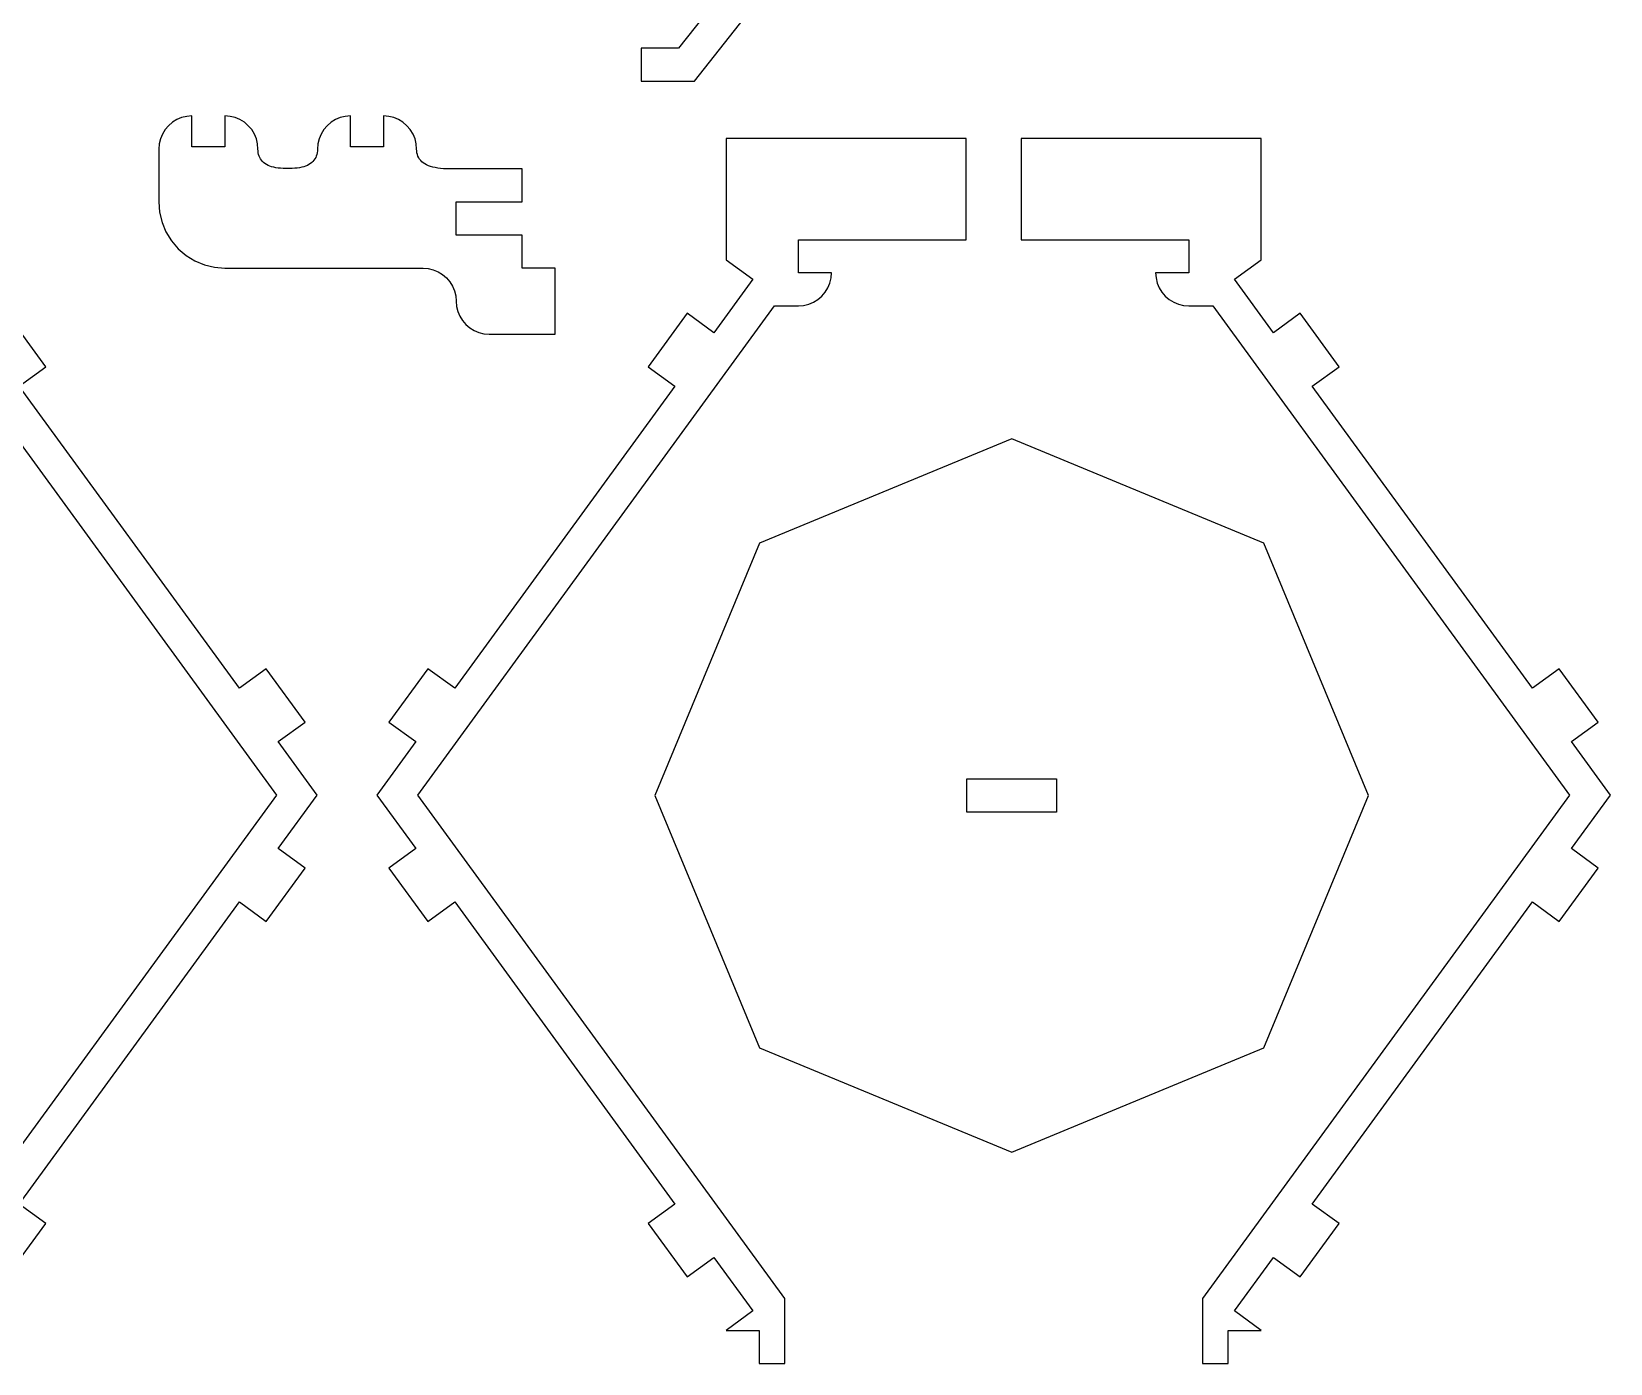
# Model space of a CAD drawing. Extents: x -241 to 241, y -212 to 212.
# Drawn here: x -36.6 to 106.6, y -110.6 to 10.2 of the extents above; entities that cross this region are included whole.
import ezdxf

# ---------------------------------------------------------------- set-up
doc = ezdxf.new("R2010")
doc.units = 0
doc.layers.add('LAYER_1', color=7, linetype='CONTINUOUS')

msp = doc.modelspace()

# ---------------------------------------------------------------- linework, layer by layer
at = {"layer": 'LAYER_1', "color": 64}
for points, knots in [([(18.6688, 8.7262), (18.6688, 8.7262), (22.0544, 8.7262), (22.0544, 8.7262), (22.0544, 8.7262), (22.0544, 8.7262), (25.7709, 13.4368), (25.7709, 13.4368), (25.7709, 13.4368), (25.7709, 13.4368), (22.6304, 15.9144), (22.6304, 15.9144), (22.6304, 15.9144), (22.6304, 15.9144), (26.347, 20.6246), (26.347, 20.6246), (26.347, 20.6246), (26.347, 20.6246), (29.487, 18.147), (29.487, 18.147), (29.487, 18.147), (29.487, 18.147), (51.077, 45.5123), (51.077, 45.5123), (51.077, 45.5123), (51.077, 45.5123), (47.937, 47.99), (47.937, 47.99), (47.937, 47.99), (47.937, 47.99), (51.6531, 52.7005), (51.6531, 52.7005), (51.6531, 52.7005), (51.6531, 52.7005), (54.7935, 50.2231), (54.7935, 50.2231), (54.7935, 50.2231), (54.7935, 50.2231), (58.871, 55.3912), (58.871, 55.3912), (58.871, 55.3912), (58.871, 55.3912), (56.9712, 57.2884), (56.9712, 57.2884), (56.9712, 57.2884), (56.9712, 57.2884), (58.871, 59.186), (58.871, 59.186), (58.871, 59.186), (58.871, 59.186), (54.7935, 64.3542), (54.7935, 64.3542), (54.7935, 64.3542), (54.7935, 64.3542), (51.6531, 61.8766), (51.6531, 61.8766), (51.6531, 61.8766), (51.6531, 61.8766), (47.937, 66.5874), (47.937, 66.5874), (47.937, 66.5874), (47.937, 66.5874), (51.077, 69.0648), (51.077, 69.0648), (51.077, 69.0648), (51.077, 69.0648), (29.487, 96.4298), (29.487, 96.4298), (29.487, 96.4298), (29.487, 96.4298), (26.347, 93.9524), (26.347, 93.9524), (26.347, 93.9524), (26.347, 93.9524), (22.6304, 98.663), (22.6304, 98.663), (22.6304, 98.663), (22.6304, 98.663), (25.7709, 101.1406), (25.7709, 101.1406), (25.7709, 101.1406), (25.7709, 101.1406), (20.615, 107.6753), (20.615, 107.6753), (20.615, 107.6753), (20.615, 107.6753), (13.6875, 107.6753), (13.6875, 107.6753), (13.6875, 107.6753), (13.6875, 107.6753), (13.6875, 104.6509), (13.6875, 104.6509), (13.6875, 104.6509), (13.6875, 104.6509), (7.6875, 104.6509), (7.6875, 104.6509), (7.6875, 104.6509), (7.6875, 104.6509), (7.6875, 107.651), (7.6875, 107.651), (7.6875, 107.651), (7.6875, 107.651), (1.6956, 107.651), (1.6956, 107.651), (1.6956, 107.651), (1.6956, 107.651), (1.6956, 104.6509), (1.6956, 104.6509), (1.6956, 104.6509), (1.6956, 104.6509), (-4.3045, 104.6509), (-4.3045, 104.6509), (-4.3045, 104.6509), (-4.3045, 104.6509), (-4.3045, 107.651), (-4.3045, 107.651), (-4.3045, 107.651), (-4.3045, 107.651), (-16.3042, 107.651), (-16.3042, 107.651), (-16.3042, 107.651), (-16.3042, 107.651), (-16.3042, 104.6509), (-16.3042, 104.6509), (-16.3042, 104.6509), (-16.3042, 104.6509), (-22.3043, 104.6509), (-22.3043, 104.6509), (-22.3043, 104.6509), (-22.3043, 104.6509), (-22.3043, 107.651), (-22.3043, 107.651), (-22.3043, 107.651), (-22.3043, 107.651), (-28.2966, 107.651), (-28.2966, 107.651), (-28.2966, 107.651), (-28.2966, 107.651), (-28.2966, 104.6509), (-28.2966, 104.6509), (-28.2966, 104.6509), (-28.2966, 104.6509), (-34.2962, 104.6509), (-34.2962, 104.6509), (-34.2962, 104.6509), (-34.2962, 104.6509), (-34.2962, 107.6753), (-34.2962, 107.6753), (-34.2962, 107.6753), (-34.2962, 107.6753), (-41.2237, 107.6753), (-41.2237, 107.6753), (-41.2237, 107.6753), (-41.2237, 107.6753), (-46.3796, 101.1406), (-46.3796, 101.1406), (-46.3796, 101.1406), (-46.3796, 101.1406), (-43.2392, 98.663), (-43.2392, 98.663), (-43.2392, 98.663), (-43.2392, 98.663), (-46.9557, 93.9524), (-46.9557, 93.9524), (-46.9557, 93.9524), (-46.9557, 93.9524), (-50.0961, 96.4298), (-50.0961, 96.4298), (-50.0961, 96.4298), (-50.0961, 96.4298), (-71.6858, 69.0648), (-71.6858, 69.0648), (-71.6858, 69.0648), (-71.6858, 69.0648), (-68.5457, 66.5874), (-68.5457, 66.5874), (-68.5457, 66.5874), (-68.5457, 66.5874), (-72.2618, 61.8766), (-72.2618, 61.8766), (-72.2618, 61.8766), (-72.2618, 61.8766), (-75.4023, 64.3542), (-75.4023, 64.3542), (-75.4023, 64.3542), (-75.4023, 64.3542), (-79.48, 59.186), (-79.48, 59.186), (-79.48, 59.186), (-79.48, 59.186), (-77.58, 57.2884), (-77.58, 57.2884), (-77.58, 57.2884), (-77.58, 57.2884), (-79.48, 55.3912), (-79.48, 55.3912), (-79.48, 55.3912), (-79.48, 55.3912), (-75.4023, 50.2231), (-75.4023, 50.2231), (-75.4023, 50.2231), (-75.4023, 50.2231), (-72.2618, 52.7005), (-72.2618, 52.7005), (-72.2618, 52.7005), (-72.2618, 52.7005), (-68.5457, 47.99), (-68.5457, 47.99), (-68.5457, 47.99), (-68.5457, 47.99), (-71.6858, 45.5123), (-71.6858, 45.5123), (-71.6858, 45.5123), (-71.6858, 45.5123), (-50.0961, 18.147), (-50.0961, 18.147), (-50.0961, 18.147), (-50.0961, 18.147), (-46.9557, 20.6246), (-46.9557, 20.6246), (-46.9557, 20.6246), (-46.9557, 20.6246), (-43.2392, 15.9144), (-43.2392, 15.9144), (-43.2392, 15.9144), (-43.2392, 15.9144), (-46.3796, 13.4368), (-46.3796, 13.4368), (-46.3796, 13.4368), (-46.3796, 13.4368), (-42.6631, 8.7262), (-42.6631, 8.7262), (-42.6631, 8.7262), (-42.6631, 8.7262), (-39.2775, 8.7262), (-39.2775, 8.7262), (-39.2775, 8.7262), (-39.2775, 8.7262), (-39.2775, 5.7262), (-39.2775, 5.7262), (-39.2775, 5.7262), (-39.2775, 5.7262), (-44.1176, 5.7262), (-44.1176, 5.7262), (-44.1176, 5.7262), (-44.1176, 5.7262), (-84.7982, 57.2884), (-84.7982, 57.2884), (-84.7982, 57.2884), (-84.7982, 57.2884), (-41.7508, 111.8509), (-41.7508, 111.8509), (-41.7508, 111.8509), (-41.7508, 111.8509), (-41.7508, 116.8512), (-41.7508, 116.8512), (-41.7508, 116.8512), (-41.7508, 116.8512), (-35.7508, 116.8512), (-35.7508, 116.8512), (-35.7508, 116.8512), (-35.7508, 116.8512), (-35.7508, 119.8512), (-35.7508, 119.8512), (-35.7508, 119.8512), (-35.7508, 119.8512), (-29.7507, 119.8512), (-29.7507, 119.8512), (-29.7507, 119.8512), (-29.7507, 119.8512), (-29.7507, 116.8512), (-29.7507, 116.8512), (-29.7507, 116.8512), (-29.7507, 116.8512), (-11.8045, 116.8512), (-11.8045, 116.8512), (-11.8045, 116.8512), (-11.8045, 116.8512), (-11.8045, 111.8509), (-11.8045, 111.8509), (-11.8045, 111.8509), (-11.8045, 111.8509), (-8.8045, 111.8509), (-8.8045, 111.8509), (-8.8045, 111.8509), (-8.8045, 111.8509), (-8.8045, 116.8512), (-8.8045, 116.8512), (-8.8045, 116.8512), (-8.8045, 116.8512), (9.142, 116.8512), (9.142, 116.8512), (9.142, 116.8512), (9.142, 116.8512), (9.142, 119.8512), (9.142, 119.8512), (9.142, 119.8512), (9.142, 119.8512), (15.142, 119.8512), (15.142, 119.8512), (15.142, 119.8512), (15.142, 119.8512), (15.142, 116.8512), (15.142, 116.8512), (15.142, 116.8512), (15.142, 116.8512), (21.1421, 116.8512), (21.1421, 116.8512), (21.1421, 116.8512), (21.1421, 116.8512), (21.1421, 111.8509), (21.1421, 111.8509), (21.1421, 111.8509), (21.1421, 111.8509), (64.1894, 57.2884), (64.1894, 57.2884), (64.1894, 57.2884), (64.1894, 57.2884), (23.5089, 5.7262), (23.5089, 5.7262), (23.5089, 5.7262), (23.5089, 5.7262), (18.6688, 5.7262), (18.6688, 5.7262), (18.6688, 5.7262), (18.6688, 5.7262), (18.6688, 8.7262), (18.6688, 8.7262)], [0, 0, 0, 0, 0.01204819, 0.01204819, 0.01204819, 0.01204819, 0.02409639, 0.02409639, 0.02409639, 0.02409639, 0.03614458, 0.03614458, 0.03614458, 0.03614458, 0.04819277, 0.04819277, 0.04819277, 0.04819277, 0.06024096, 0.06024096, 0.06024096, 0.06024096, 0.07228916, 0.07228916, 0.07228916, 0.07228916, 0.08433735, 0.08433735, 0.08433735, 0.08433735, 0.09638554, 0.09638554, 0.09638554, 0.09638554, 0.10843373, 0.10843373, 0.10843373, 0.10843373, 0.12048193, 0.12048193, 0.12048193, 0.12048193, 0.13253012, 0.13253012, 0.13253012, 0.13253012, 0.14457831, 0.14457831, 0.14457831, 0.14457831, 0.15662651, 0.15662651, 0.15662651, 0.15662651, 0.1686747, 0.1686747, 0.1686747, 0.1686747, 0.18072289, 0.18072289, 0.18072289, 0.18072289, 0.19277108, 0.19277108, 0.19277108, 0.19277108, 0.20481928, 0.20481928, 0.20481928, 0.20481928, 0.21686747, 0.21686747, 0.21686747, 0.21686747, 0.22891566, 0.22891566, 0.22891566, 0.22891566, 0.24096386, 0.24096386, 0.24096386, 0.24096386, 0.25301205, 0.25301205, 0.25301205, 0.25301205, 0.26506024, 0.26506024, 0.26506024, 0.26506024, 0.27710843, 0.27710843, 0.27710843, 0.27710843, 0.28915663, 0.28915663, 0.28915663, 0.28915663, 0.30120482, 0.30120482, 0.30120482, 0.30120482, 0.31325301, 0.31325301, 0.31325301, 0.31325301, 0.3253012, 0.3253012, 0.3253012, 0.3253012, 0.3373494, 0.3373494, 0.3373494, 0.3373494, 0.34939759, 0.34939759, 0.34939759, 0.34939759, 0.36144578, 0.36144578, 0.36144578, 0.36144578, 0.37349398, 0.37349398, 0.37349398, 0.37349398, 0.38554217, 0.38554217, 0.38554217, 0.38554217, 0.39759036, 0.39759036, 0.39759036, 0.39759036, 0.40963855, 0.40963855, 0.40963855, 0.40963855, 0.42168675, 0.42168675, 0.42168675, 0.42168675, 0.43373494, 0.43373494, 0.43373494, 0.43373494, 0.44578313, 0.44578313, 0.44578313, 0.44578313, 0.45783133, 0.45783133, 0.45783133, 0.45783133, 0.46987952, 0.46987952, 0.46987952, 0.46987952, 0.48192771, 0.48192771, 0.48192771, 0.48192771, 0.4939759, 0.4939759, 0.4939759, 0.4939759, 0.5060241, 0.5060241, 0.5060241, 0.5060241, 0.51807229, 0.51807229, 0.51807229, 0.51807229, 0.53012048, 0.53012048, 0.53012048, 0.53012048, 0.54216867, 0.54216867, 0.54216867, 0.54216867, 0.55421687, 0.55421687, 0.55421687, 0.55421687, 0.56626506, 0.56626506, 0.56626506, 0.56626506, 0.57831325, 0.57831325, 0.57831325, 0.57831325, 0.59036145, 0.59036145, 0.59036145, 0.59036145, 0.60240964, 0.60240964, 0.60240964, 0.60240964, 0.61445783, 0.61445783, 0.61445783, 0.61445783, 0.62650602, 0.62650602, 0.62650602, 0.62650602, 0.63855422, 0.63855422, 0.63855422, 0.63855422, 0.65060241, 0.65060241, 0.65060241, 0.65060241, 0.6626506, 0.6626506, 0.6626506, 0.6626506, 0.6746988, 0.6746988, 0.6746988, 0.6746988, 0.68674699, 0.68674699, 0.68674699, 0.68674699, 0.69879518, 0.69879518, 0.69879518, 0.69879518, 0.71084337, 0.71084337, 0.71084337, 0.71084337, 0.72289157, 0.72289157, 0.72289157, 0.72289157, 0.73493976, 0.73493976, 0.73493976, 0.73493976, 0.74698795, 0.74698795, 0.74698795, 0.74698795, 0.75903614, 0.75903614, 0.75903614, 0.75903614, 0.77108434, 0.77108434, 0.77108434, 0.77108434, 0.78313253, 0.78313253, 0.78313253, 0.78313253, 0.79518072, 0.79518072, 0.79518072, 0.79518072, 0.80722892, 0.80722892, 0.80722892, 0.80722892, 0.81927711, 0.81927711, 0.81927711, 0.81927711, 0.8313253, 0.8313253, 0.8313253, 0.8313253, 0.84337349, 0.84337349, 0.84337349, 0.84337349, 0.85542169, 0.85542169, 0.85542169, 0.85542169, 0.86746988, 0.86746988, 0.86746988, 0.86746988, 0.87951807, 0.87951807, 0.87951807, 0.87951807, 0.89156627, 0.89156627, 0.89156627, 0.89156627, 0.90361446, 0.90361446, 0.90361446, 0.90361446, 0.91566265, 0.91566265, 0.91566265, 0.91566265, 0.92771084, 0.92771084, 0.92771084, 0.92771084, 0.93975904, 0.93975904, 0.93975904, 0.93975904, 0.95180723, 0.95180723, 0.95180723, 0.95180723, 0.96385542, 0.96385542, 0.96385542, 0.96385542, 0.97590361, 0.97590361, 0.97590361, 0.97590361, 1, 1, 1, 1]), ([(-9.4575, 1.9863), (-9.4575, 1.9863), (-9.0561, 2.2325), (-9.0561, 2.2325), (-9.0561, 2.2325), (-9.0561, 2.2325), (-8.6211, 2.4125), (-8.6211, 2.4125), (-8.6211, 2.4125), (-8.6211, 2.4125), (-8.1635, 2.5226), (-8.1635, 2.5226), (-8.1635, 2.5226), (-8.1635, 2.5226), (-7.694, 2.5596), (-7.694, 2.5596), (-7.694, 2.5596), (-7.694, 2.5596), (-7.694, -0.2404), (-7.694, -0.2404), (-7.694, -0.2404), (-7.694, -0.2404), (-4.694, -0.2404), (-4.694, -0.2404), (-4.694, -0.2404), (-4.694, -0.2404), (-4.694, 2.5596), (-4.694, 2.5596), (-4.694, 2.5596), (-4.694, 2.5596), (-4.2248, 2.5226), (-4.2248, 2.5226), (-4.2248, 2.5226), (-4.2248, 2.5226), (-3.7669, 2.4125), (-3.7669, 2.4125), (-3.7669, 2.4125), (-3.7669, 2.4125), (-3.3322, 2.2325), (-3.3322, 2.2325), (-3.3322, 2.2325), (-3.3322, 2.2325), (-2.9308, 1.9863), (-2.9308, 1.9863), (-2.9308, 1.9863), (-2.9308, 1.9863), (-2.5727, 1.6809), (-2.5727, 1.6809), (-2.5727, 1.6809), (-2.5727, 1.6809), (-2.2672, 1.3228), (-2.2672, 1.3228), (-2.2672, 1.3228), (-2.2672, 1.3228), (-2.021, 0.9213), (-2.021, 0.9213), (-2.021, 0.9213), (-2.021, 0.9213), (-1.841, 0.4863), (-1.841, 0.4863), (-1.841, 0.4863), (-1.841, 0.4863), (-1.731, 0.0287), (-1.731, 0.0287), (-1.731, 0.0287), (-1.731, 0.0287), (-1.6939, -0.4405), (-1.6939, -0.4405), (-1.6939, -0.4405), (-1.6939, -0.4405), (-1.6865, -0.6161), (-1.6865, -0.6161), (-1.6865, -0.6161), (-1.6865, -0.6161), (-1.664, -0.7827), (-1.664, -0.7827), (-1.664, -0.7827), (-1.664, -0.7827), (-1.6266, -0.94), (-1.6266, -0.94), (-1.6266, -0.94), (-1.6266, -0.94), (-1.574, -1.0885), (-1.574, -1.0885), (-1.574, -1.0885), (-1.574, -1.0885), (-1.5066, -1.2282), (-1.5066, -1.2282), (-1.5066, -1.2282), (-1.5066, -1.2282), (-1.4241, -1.3587), (-1.4241, -1.3587), (-1.4241, -1.3587), (-1.4241, -1.3587), (-1.3267, -1.4801), (-1.3267, -1.4801), (-1.3267, -1.4801), (-1.3267, -1.4801), (-1.2142, -1.5927), (-1.2142, -1.5927), (-1.2142, -1.5927), (-1.2142, -1.5927), (-1.0865, -1.696), (-1.0865, -1.696), (-1.0865, -1.696), (-1.0865, -1.696), (-0.9439, -1.7905), (-0.9439, -1.7905), (-0.9439, -1.7905), (-0.9439, -1.7905), (-0.7866, -1.8763), (-0.7866, -1.8763), (-0.7866, -1.8763), (-0.7866, -1.8763), (-0.6141, -1.9525), (-0.6141, -1.9525), (-0.6141, -1.9525), (-0.6141, -1.9525), (-0.4264, -2.0202), (-0.4264, -2.0202), (-0.4264, -2.0202), (-0.4264, -2.0202), (-0.2239, -2.0788), (-0.2239, -2.0788), (-0.2239, -2.0788), (-0.2239, -2.0788), (-0.0066, -2.1281), (-0.0066, -2.1281), (-0.0066, -2.1281), (-0.0066, -2.1281), (0.2259, -2.1688), (0.2259, -2.1688), (0.2259, -2.1688), (0.2259, -2.1688), (0.4735, -2.2002), (0.4735, -2.2002), (0.4735, -2.2002), (0.4735, -2.2002), (0.736, -2.2227), (0.736, -2.2227), (0.736, -2.2227), (0.736, -2.2227), (1.0133, -2.2361), (1.0133, -2.2361), (1.0133, -2.2361), (1.0133, -2.2361), (1.3061, -2.2406), (1.3061, -2.2406), (1.3061, -2.2406), (1.3061, -2.2406), (7.8857, -2.2406), (7.8857, -2.2406), (7.8857, -2.2406), (7.8857, -2.2406), (7.8857, -5.2406), (7.8857, -5.2406), (7.8857, -5.2406), (7.8857, -5.2406), (1.8861, -5.2406), (1.8861, -5.2406), (1.8861, -5.2406), (1.8861, -5.2406), (1.8861, -8.2408), (1.8861, -8.2408), (1.8861, -8.2408), (1.8861, -8.2408), (7.8857, -8.2408), (7.8857, -8.2408), (7.8857, -8.2408), (7.8857, -8.2408), (7.8857, -11.2408), (7.8857, -11.2408), (7.8857, -11.2408), (7.8857, -11.2408), (10.8858, -11.2408), (10.8858, -11.2408), (10.8858, -11.2408), (10.8858, -11.2408), (10.8858, -17.2408), (10.8858, -17.2408), (10.8858, -17.2408), (10.8858, -17.2408), (4.8857, -17.2408), (4.8857, -17.2408), (4.8857, -17.2408), (4.8857, -17.2408), (4.4165, -17.2038), (4.4165, -17.2038), (4.4165, -17.2038), (4.4165, -17.2038), (3.959, -17.0937), (3.959, -17.0937), (3.959, -17.0937), (3.959, -17.0937), (3.524, -16.9137), (3.524, -16.9137), (3.524, -16.9137), (3.524, -16.9137), (3.1225, -16.6676), (3.1225, -16.6676), (3.1225, -16.6676), (3.1225, -16.6676), (2.7645, -16.3621), (2.7645, -16.3621), (2.7645, -16.3621), (2.7645, -16.3621), (2.459, -16.004), (2.459, -16.004), (2.459, -16.004), (2.459, -16.004), (2.2127, -15.6025), (2.2127, -15.6025), (2.2127, -15.6025), (2.2127, -15.6025), (2.0328, -15.1676), (2.0328, -15.1676), (2.0328, -15.1676), (2.0328, -15.1676), (1.9227, -14.7099), (1.9227, -14.7099), (1.9227, -14.7099), (1.9227, -14.7099), (1.849, -13.7713), (1.849, -13.7713), (1.849, -13.7713), (1.849, -13.7713), (1.7389, -13.3136), (1.7389, -13.3136), (1.7389, -13.3136), (1.7389, -13.3136), (1.559, -12.8787), (1.559, -12.8787), (1.559, -12.8787), (1.559, -12.8787), (1.3128, -12.4772), (1.3128, -12.4772), (1.3128, -12.4772), (1.3128, -12.4772), (1.0073, -12.1191), (1.0073, -12.1191), (1.0073, -12.1191), (1.0073, -12.1191), (0.6492, -11.8137), (0.6492, -11.8137), (0.6492, -11.8137), (0.6492, -11.8137), (0.2478, -11.5675), (0.2478, -11.5675), (0.2478, -11.5675), (0.2478, -11.5675), (-0.1872, -11.3874), (-0.1872, -11.3874), (-0.1872, -11.3874), (-0.1872, -11.3874), (-0.6448, -11.2774), (-0.6448, -11.2774), (-0.6448, -11.2774), (-0.6448, -11.2774), (-1.114, -11.2408), (-1.114, -11.2408), (-1.114, -11.2408), (-1.114, -11.2408), (-19.0838, -11.2408), (-19.0838, -11.2408), (-19.0838, -11.2408), (-19.0838, -11.2408), (-20.0222, -11.1666), (-20.0222, -11.1666), (-20.0222, -11.1666), (-20.0222, -11.1666), (-20.9376, -10.9469), (-20.9376, -10.9469), (-20.9376, -10.9469), (-20.9376, -10.9469), (-21.8076, -10.5867), (-21.8076, -10.5867), (-21.8076, -10.5867), (-21.8076, -10.5867), (-22.6105, -10.0945), (-22.6105, -10.0945), (-22.6105, -10.0945), (-22.6105, -10.0945), (-23.3263, -9.4832), (-23.3263, -9.4832), (-23.3263, -9.4832), (-23.3263, -9.4832), (-23.9376, -8.7675), (-23.9376, -8.7675), (-23.9376, -8.7675), (-23.9376, -8.7675), (-24.4298, -7.9644), (-24.4298, -7.9644), (-24.4298, -7.9644), (-24.4298, -7.9644), (-24.7899, -7.0946), (-24.7899, -7.0946), (-24.7899, -7.0946), (-24.7899, -7.0946), (-25.0097, -6.1791), (-25.0097, -6.1791), (-25.0097, -6.1791), (-25.0097, -6.1791), (-25.0838, -5.2406), (-25.0838, -5.2406), (-25.0838, -5.2406), (-25.0838, -5.2406), (-25.0838, -0.4405), (-25.0838, -0.4405), (-25.0838, -0.4405), (-25.0838, -0.4405), (-25.0468, 0.0287), (-25.0468, 0.0287), (-25.0468, 0.0287), (-25.0468, 0.0287), (-24.9367, 0.4863), (-24.9367, 0.4863), (-24.9367, 0.4863), (-24.9367, 0.4863), (-24.7568, 0.9213), (-24.7568, 0.9213), (-24.7568, 0.9213), (-24.7568, 0.9213), (-24.5109, 1.3228), (-24.5109, 1.3228), (-24.5109, 1.3228), (-24.5109, 1.3228), (-24.205, 1.6809), (-24.205, 1.6809), (-24.205, 1.6809), (-24.205, 1.6809), (-23.847, 1.9863), (-23.847, 1.9863), (-23.847, 1.9863), (-23.847, 1.9863), (-23.4455, 2.2325), (-23.4455, 2.2325), (-23.4455, 2.2325), (-23.4455, 2.2325), (-23.0109, 2.4125), (-23.0109, 2.4125), (-23.0109, 2.4125), (-23.0109, 2.4125), (-22.553, 2.5226), (-22.553, 2.5226), (-22.553, 2.5226), (-22.553, 2.5226), (-22.0838, 2.5596), (-22.0838, 2.5596), (-22.0838, 2.5596), (-22.0838, 2.5596), (-22.0838, -0.2404), (-22.0838, -0.2404), (-22.0838, -0.2404), (-22.0838, -0.2404), (-19.0838, -0.2404), (-19.0838, -0.2404), (-19.0838, -0.2404), (-19.0838, -0.2404), (-19.0838, 2.5596), (-19.0838, 2.5596), (-19.0838, 2.5596), (-19.0838, 2.5596), (-18.6142, 2.5226), (-18.6142, 2.5226), (-18.6142, 2.5226), (-18.6142, 2.5226), (-18.1567, 2.4125), (-18.1567, 2.4125), (-18.1567, 2.4125), (-18.1567, 2.4125), (-17.7217, 2.2325), (-17.7217, 2.2325), (-17.7217, 2.2325), (-17.7217, 2.2325), (-17.3202, 1.9863), (-17.3202, 1.9863), (-17.3202, 1.9863), (-17.3202, 1.9863), (-16.9625, 1.6809), (-16.9625, 1.6809), (-16.9625, 1.6809), (-16.9625, 1.6809), (-16.6567, 1.3228), (-16.6567, 1.3228), (-16.6567, 1.3228), (-16.6567, 1.3228), (-16.4108, 0.9213), (-16.4108, 0.9213), (-16.4108, 0.9213), (-16.4108, 0.9213), (-16.2305, 0.4863), (-16.2305, 0.4863), (-16.2305, 0.4863), (-16.2305, 0.4863), (-16.1204, 0.0287), (-16.1204, 0.0287), (-16.1204, 0.0287), (-16.1204, 0.0287), (-16.0837, -0.4405), (-16.0837, -0.4405), (-16.0837, -0.4405), (-16.0837, -0.4405), (-16.0774, -0.6127), (-16.0774, -0.6127), (-16.0774, -0.6127), (-16.0774, -0.6127), (-16.0583, -0.7756), (-16.0583, -0.7756), (-16.0583, -0.7756), (-16.0583, -0.7756), (-16.0266, -0.9298), (-16.0266, -0.9298), (-16.0266, -0.9298), (-16.0266, -0.9298), (-15.9825, -1.0755), (-15.9825, -1.0755), (-15.9825, -1.0755), (-15.9825, -1.0755), (-15.9253, -1.2119), (-15.9253, -1.2119), (-15.9253, -1.2119), (-15.9253, -1.2119), (-15.8558, -1.3397), (-15.8558, -1.3397), (-15.8558, -1.3397), (-15.8558, -1.3397), (-15.7737, -1.459), (-15.7737, -1.459), (-15.7737, -1.459), (-15.7737, -1.459), (-15.6788, -1.569), (-15.6788, -1.569), (-15.6788, -1.569), (-15.6788, -1.569), (-15.5712, -1.6702), (-15.5712, -1.6702), (-15.5712, -1.6702), (-15.5712, -1.6702), (-15.4509, -1.7631), (-15.4509, -1.7631), (-15.4509, -1.7631), (-15.4509, -1.7631), (-15.3182, -1.8467), (-15.3182, -1.8467), (-15.3182, -1.8467), (-15.3182, -1.8467), (-15.1725, -1.9215), (-15.1725, -1.9215), (-15.1725, -1.9215), (-15.1725, -1.9215), (-15.0145, -1.9877), (-15.0145, -1.9877), (-15.0145, -1.9877), (-15.0145, -1.9877), (-14.8437, -2.0449), (-14.8437, -2.0449), (-14.8437, -2.0449), (-14.8437, -2.0449), (-14.6603, -2.0935), (-14.6603, -2.0935), (-14.6603, -2.0935), (-14.6603, -2.0935), (-14.4641, -2.1331), (-14.4641, -2.1331), (-14.4641, -2.1331), (-14.4641, -2.1331), (-14.2553, -2.1642), (-14.2553, -2.1642), (-14.2553, -2.1642), (-14.2553, -2.1642), (-14.0338, -2.1859), (-14.0338, -2.1859), (-14.0338, -2.1859), (-14.0338, -2.1859), (-13.7999, -2.1994), (-13.7999, -2.1994), (-13.7999, -2.1994), (-13.7999, -2.1994), (-13.5529, -2.2036), (-13.5529, -2.2036), (-13.5529, -2.2036), (-13.5529, -2.2036), (-13.3889, -2.2167), (-13.3889, -2.2167), (-13.3889, -2.2167), (-13.3889, -2.2167), (-13.2248, -2.2036), (-13.2248, -2.2036), (-13.2248, -2.2036), (-13.2248, -2.2036), (-12.9779, -2.1994), (-12.9779, -2.1994), (-12.9779, -2.1994), (-12.9779, -2.1994), (-12.744, -2.1859), (-12.744, -2.1859), (-12.744, -2.1859), (-12.744, -2.1859), (-12.5225, -2.1642), (-12.5225, -2.1642), (-12.5225, -2.1642), (-12.5225, -2.1642), (-12.3136, -2.1331), (-12.3136, -2.1331), (-12.3136, -2.1331), (-12.3136, -2.1331), (-12.1175, -2.0935), (-12.1175, -2.0935), (-12.1175, -2.0935), (-12.1175, -2.0935), (-11.934, -2.0449), (-11.934, -2.0449), (-11.934, -2.0449), (-11.934, -2.0449), (-11.7633, -1.9877), (-11.7633, -1.9877), (-11.7633, -1.9877), (-11.7633, -1.9877), (-11.6052, -1.9215), (-11.6052, -1.9215), (-11.6052, -1.9215), (-11.6052, -1.9215), (-11.4595, -1.8467), (-11.4595, -1.8467), (-11.4595, -1.8467), (-11.4595, -1.8467), (-11.3269, -1.7631), (-11.3269, -1.7631), (-11.3269, -1.7631), (-11.3269, -1.7631), (-11.2066, -1.6702), (-11.2066, -1.6702), (-11.2066, -1.6702), (-11.2066, -1.6702), (-11.099, -1.569), (-11.099, -1.569), (-11.099, -1.569), (-11.099, -1.569), (-11.0041, -1.459), (-11.0041, -1.459), (-11.0041, -1.459), (-11.0041, -1.459), (-10.9219, -1.3397), (-10.9219, -1.3397), (-10.9219, -1.3397), (-10.9219, -1.3397), (-10.852, -1.2119), (-10.852, -1.2119), (-10.852, -1.2119), (-10.852, -1.2119), (-10.7953, -1.0755), (-10.7953, -1.0755), (-10.7953, -1.0755), (-10.7953, -1.0755), (-10.7512, -0.9298), (-10.7512, -0.9298), (-10.7512, -0.9298), (-10.7512, -0.9298), (-10.7194, -0.7756), (-10.7194, -0.7756), (-10.7194, -0.7756), (-10.7194, -0.7756), (-10.7004, -0.6127), (-10.7004, -0.6127), (-10.7004, -0.6127), (-10.7004, -0.6127), (-10.694, -0.4405), (-10.694, -0.4405), (-10.694, -0.4405), (-10.694, -0.4405), (-10.657, 0.0287), (-10.657, 0.0287), (-10.657, 0.0287), (-10.657, 0.0287), (-10.5472, 0.4863), (-10.5472, 0.4863), (-10.5472, 0.4863), (-10.5472, 0.4863), (-10.367, 0.9213), (-10.367, 0.9213), (-10.367, 0.9213), (-10.367, 0.9213), (-10.1211, 1.3228), (-10.1211, 1.3228), (-10.1211, 1.3228), (-10.1211, 1.3228), (-9.8156, 1.6809), (-9.8156, 1.6809), (-9.8156, 1.6809), (-9.8156, 1.6809), (-9.4575, 1.9863), (-9.4575, 1.9863)], [0, 0, 0, 0, 0.00671141, 0.00671141, 0.00671141, 0.00671141, 0.01342282, 0.01342282, 0.01342282, 0.01342282, 0.02013423, 0.02013423, 0.02013423, 0.02013423, 0.02684564, 0.02684564, 0.02684564, 0.02684564, 0.03355705, 0.03355705, 0.03355705, 0.03355705, 0.04026846, 0.04026846, 0.04026846, 0.04026846, 0.04697987, 0.04697987, 0.04697987, 0.04697987, 0.05369128, 0.05369128, 0.05369128, 0.05369128, 0.06040268, 0.06040268, 0.06040268, 0.06040268, 0.06711409, 0.06711409, 0.06711409, 0.06711409, 0.0738255, 0.0738255, 0.0738255, 0.0738255, 0.08053691, 0.08053691, 0.08053691, 0.08053691, 0.08724832, 0.08724832, 0.08724832, 0.08724832, 0.09395973, 0.09395973, 0.09395973, 0.09395973, 0.10067114, 0.10067114, 0.10067114, 0.10067114, 0.10738255, 0.10738255, 0.10738255, 0.10738255, 0.11409396, 0.11409396, 0.11409396, 0.11409396, 0.12080537, 0.12080537, 0.12080537, 0.12080537, 0.12751678, 0.12751678, 0.12751678, 0.12751678, 0.13422819, 0.13422819, 0.13422819, 0.13422819, 0.1409396, 0.1409396, 0.1409396, 0.1409396, 0.14765101, 0.14765101, 0.14765101, 0.14765101, 0.15436242, 0.15436242, 0.15436242, 0.15436242, 0.16107383, 0.16107383, 0.16107383, 0.16107383, 0.16778523, 0.16778523, 0.16778523, 0.16778523, 0.17449664, 0.17449664, 0.17449664, 0.17449664, 0.18120805, 0.18120805, 0.18120805, 0.18120805, 0.18791946, 0.18791946, 0.18791946, 0.18791946, 0.19463087, 0.19463087, 0.19463087, 0.19463087, 0.20134228, 0.20134228, 0.20134228, 0.20134228, 0.20805369, 0.20805369, 0.20805369, 0.20805369, 0.2147651, 0.2147651, 0.2147651, 0.2147651, 0.22147651, 0.22147651, 0.22147651, 0.22147651, 0.22818792, 0.22818792, 0.22818792, 0.22818792, 0.23489933, 0.23489933, 0.23489933, 0.23489933, 0.24161074, 0.24161074, 0.24161074, 0.24161074, 0.24832215, 0.24832215, 0.24832215, 0.24832215, 0.25503356, 0.25503356, 0.25503356, 0.25503356, 0.26174497, 0.26174497, 0.26174497, 0.26174497, 0.26845638, 0.26845638, 0.26845638, 0.26845638, 0.27516779, 0.27516779, 0.27516779, 0.27516779, 0.28187919, 0.28187919, 0.28187919, 0.28187919, 0.2885906, 0.2885906, 0.2885906, 0.2885906, 0.29530201, 0.29530201, 0.29530201, 0.29530201, 0.30201342, 0.30201342, 0.30201342, 0.30201342, 0.30872483, 0.30872483, 0.30872483, 0.30872483, 0.31543624, 0.31543624, 0.31543624, 0.31543624, 0.32214765, 0.32214765, 0.32214765, 0.32214765, 0.32885906, 0.32885906, 0.32885906, 0.32885906, 0.33557047, 0.33557047, 0.33557047, 0.33557047, 0.34228188, 0.34228188, 0.34228188, 0.34228188, 0.34899329, 0.34899329, 0.34899329, 0.34899329, 0.3557047, 0.3557047, 0.3557047, 0.3557047, 0.36241611, 0.36241611, 0.36241611, 0.36241611, 0.36912752, 0.36912752, 0.36912752, 0.36912752, 0.37583893, 0.37583893, 0.37583893, 0.37583893, 0.38255034, 0.38255034, 0.38255034, 0.38255034, 0.38926174, 0.38926174, 0.38926174, 0.38926174, 0.39597315, 0.39597315, 0.39597315, 0.39597315, 0.40268456, 0.40268456, 0.40268456, 0.40268456, 0.40939597, 0.40939597, 0.40939597, 0.40939597, 0.41610738, 0.41610738, 0.41610738, 0.41610738, 0.42281879, 0.42281879, 0.42281879, 0.42281879, 0.4295302, 0.4295302, 0.4295302, 0.4295302, 0.43624161, 0.43624161, 0.43624161, 0.43624161, 0.44295302, 0.44295302, 0.44295302, 0.44295302, 0.44966443, 0.44966443, 0.44966443, 0.44966443, 0.45637584, 0.45637584, 0.45637584, 0.45637584, 0.46308725, 0.46308725, 0.46308725, 0.46308725, 0.46979866, 0.46979866, 0.46979866, 0.46979866, 0.47651007, 0.47651007, 0.47651007, 0.47651007, 0.48322148, 0.48322148, 0.48322148, 0.48322148, 0.48993289, 0.48993289, 0.48993289, 0.48993289, 0.4966443, 0.4966443, 0.4966443, 0.4966443, 0.5033557, 0.5033557, 0.5033557, 0.5033557, 0.51006711, 0.51006711, 0.51006711, 0.51006711, 0.51677852, 0.51677852, 0.51677852, 0.51677852, 0.52348993, 0.52348993, 0.52348993, 0.52348993, 0.53020134, 0.53020134, 0.53020134, 0.53020134, 0.53691275, 0.53691275, 0.53691275, 0.53691275, 0.54362416, 0.54362416, 0.54362416, 0.54362416, 0.55033557, 0.55033557, 0.55033557, 0.55033557, 0.55704698, 0.55704698, 0.55704698, 0.55704698, 0.56375839, 0.56375839, 0.56375839, 0.56375839, 0.5704698, 0.5704698, 0.5704698, 0.5704698, 0.57718121, 0.57718121, 0.57718121, 0.57718121, 0.58389262, 0.58389262, 0.58389262, 0.58389262, 0.59060403, 0.59060403, 0.59060403, 0.59060403, 0.59731544, 0.59731544, 0.59731544, 0.59731544, 0.60402685, 0.60402685, 0.60402685, 0.60402685, 0.61073826, 0.61073826, 0.61073826, 0.61073826, 0.61744966, 0.61744966, 0.61744966, 0.61744966, 0.62416107, 0.62416107, 0.62416107, 0.62416107, 0.63087248, 0.63087248, 0.63087248, 0.63087248, 0.63758389, 0.63758389, 0.63758389, 0.63758389, 0.6442953, 0.6442953, 0.6442953, 0.6442953, 0.65100671, 0.65100671, 0.65100671, 0.65100671, 0.65771812, 0.65771812, 0.65771812, 0.65771812, 0.66442953, 0.66442953, 0.66442953, 0.66442953, 0.67114094, 0.67114094, 0.67114094, 0.67114094, 0.67785235, 0.67785235, 0.67785235, 0.67785235, 0.68456376, 0.68456376, 0.68456376, 0.68456376, 0.69127517, 0.69127517, 0.69127517, 0.69127517, 0.69798658, 0.69798658, 0.69798658, 0.69798658, 0.70469799, 0.70469799, 0.70469799, 0.70469799, 0.7114094, 0.7114094, 0.7114094, 0.7114094, 0.71812081, 0.71812081, 0.71812081, 0.71812081, 0.72483221, 0.72483221, 0.72483221, 0.72483221, 0.73154362, 0.73154362, 0.73154362, 0.73154362, 0.73825503, 0.73825503, 0.73825503, 0.73825503, 0.74496644, 0.74496644, 0.74496644, 0.74496644, 0.75167785, 0.75167785, 0.75167785, 0.75167785, 0.75838926, 0.75838926, 0.75838926, 0.75838926, 0.76510067, 0.76510067, 0.76510067, 0.76510067, 0.77181208, 0.77181208, 0.77181208, 0.77181208, 0.77852349, 0.77852349, 0.77852349, 0.77852349, 0.7852349, 0.7852349, 0.7852349, 0.7852349, 0.79194631, 0.79194631, 0.79194631, 0.79194631, 0.79865772, 0.79865772, 0.79865772, 0.79865772, 0.80536913, 0.80536913, 0.80536913, 0.80536913, 0.81208054, 0.81208054, 0.81208054, 0.81208054, 0.81879195, 0.81879195, 0.81879195, 0.81879195, 0.82550336, 0.82550336, 0.82550336, 0.82550336, 0.83221477, 0.83221477, 0.83221477, 0.83221477, 0.83892617, 0.83892617, 0.83892617, 0.83892617, 0.84563758, 0.84563758, 0.84563758, 0.84563758, 0.85234899, 0.85234899, 0.85234899, 0.85234899, 0.8590604, 0.8590604, 0.8590604, 0.8590604, 0.86577181, 0.86577181, 0.86577181, 0.86577181, 0.87248322, 0.87248322, 0.87248322, 0.87248322, 0.87919463, 0.87919463, 0.87919463, 0.87919463, 0.88590604, 0.88590604, 0.88590604, 0.88590604, 0.89261745, 0.89261745, 0.89261745, 0.89261745, 0.89932886, 0.89932886, 0.89932886, 0.89932886, 0.90604027, 0.90604027, 0.90604027, 0.90604027, 0.91275168, 0.91275168, 0.91275168, 0.91275168, 0.91946309, 0.91946309, 0.91946309, 0.91946309, 0.9261745, 0.9261745, 0.9261745, 0.9261745, 0.93288591, 0.93288591, 0.93288591, 0.93288591, 0.93959732, 0.93959732, 0.93959732, 0.93959732, 0.94630872, 0.94630872, 0.94630872, 0.94630872, 0.95302013, 0.95302013, 0.95302013, 0.95302013, 0.95973154, 0.95973154, 0.95973154, 0.95973154, 0.96644295, 0.96644295, 0.96644295, 0.96644295, 0.97315436, 0.97315436, 0.97315436, 0.97315436, 0.97986577, 0.97986577, 0.97986577, 0.97986577, 0.98657718, 0.98657718, 0.98657718, 0.98657718, 1, 1, 1, 1]), ([(-11.8155, -52.4385), (-11.8155, -52.4385), (-14.2398, -54.2056), (-14.2398, -54.2056), (-14.2398, -54.2056), (-14.2398, -54.2056), (-10.7056, -59.0541), (-10.7056, -59.0541), (-10.7056, -59.0541), (-10.7056, -59.0541), (-14.2398, -63.9027), (-14.2398, -63.9027), (-14.2398, -63.9027), (-14.2398, -63.9027), (-11.8155, -65.6702), (-11.8155, -65.6702), (-11.8155, -65.6702), (-11.8155, -65.6702), (-15.3496, -70.5186), (-15.3496, -70.5186), (-15.3496, -70.5186), (-15.3496, -70.5186), (-17.7739, -68.7516), (-17.7739, -68.7516), (-17.7739, -68.7516), (-17.7739, -68.7516), (-37.7464, -96.1522), (-37.7464, -96.1522), (-37.7464, -96.1522), (-37.7464, -96.1522), (-35.3221, -97.9192), (-35.3221, -97.9192), (-35.3221, -97.9192), (-35.3221, -97.9192), (-38.8563, -102.7679), (-38.8563, -102.7679), (-38.8563, -102.7679), (-38.8563, -102.7679), (-41.2805, -101.0009), (-41.2805, -101.0009), (-41.2805, -101.0009), (-41.2805, -101.0009), (-44.8147, -105.8494), (-44.8147, -105.8494), (-44.8147, -105.8494), (-44.8147, -105.8494), (-42.3904, -107.6165), (-42.3904, -107.6165), (-42.3904, -107.6165), (-42.3904, -107.6165), (-45.3904, -107.6165), (-45.3904, -107.6165), (-45.3904, -107.6165), (-45.3904, -107.6165), (-45.3904, -110.6165), (-45.3904, -110.6165), (-45.3904, -110.6165), (-45.3904, -110.6165), (-47.7149, -110.6165), (-47.7149, -110.6165), (-47.7149, -110.6165), (-47.7149, -110.6165), (-47.7149, -104.7349), (-47.7149, -104.7349), (-47.7149, -104.7349), (-47.7149, -104.7349), (-14.4179, -59.0541), (-14.4179, -59.0541), (-14.4179, -59.0541), (-14.4179, -59.0541), (-46.7715, -14.6672), (-46.7715, -14.6672), (-46.7715, -14.6672), (-46.7715, -14.6672), (-48.9584, -14.6672), (-48.9584, -14.6672), (-48.9584, -14.6672), (-48.9584, -14.6672), (-49.4276, -14.6302), (-49.4276, -14.6302), (-49.4276, -14.6302), (-49.4276, -14.6302), (-49.8855, -14.5206), (-49.8855, -14.5206), (-49.8855, -14.5206), (-49.8855, -14.5206), (-50.3205, -14.3403), (-50.3205, -14.3403), (-50.3205, -14.3403), (-50.3205, -14.3403), (-50.7216, -14.0943), (-50.7216, -14.0943), (-50.7216, -14.0943), (-50.7216, -14.0943), (-51.0797, -13.7885), (-51.0797, -13.7885), (-51.0797, -13.7885), (-51.0797, -13.7885), (-51.3855, -13.4308), (-51.3855, -13.4308), (-51.3855, -13.4308), (-51.3855, -13.4308), (-51.6314, -13.0293), (-51.6314, -13.0293), (-51.6314, -13.0293), (-51.6314, -13.0293), (-51.8113, -12.5944), (-51.8113, -12.5944), (-51.8113, -12.5944), (-51.8113, -12.5944), (-51.9214, -12.1365), (-51.9214, -12.1365), (-51.9214, -12.1365), (-51.9214, -12.1365), (-51.9584, -11.6673), (-51.9584, -11.6673), (-51.9584, -11.6673), (-51.9584, -11.6673), (-48.9584, -11.6673), (-48.9584, -11.6673), (-48.9584, -11.6673), (-48.9584, -11.6673), (-48.9584, -8.6672), (-48.9584, -8.6672), (-48.9584, -8.6672), (-48.9584, -8.6672), (-64.1582, -8.6672), (-64.1582, -8.6672), (-64.1582, -8.6672), (-64.1582, -8.6672), (-64.1582, 0.5082), (-64.1582, 0.5082), (-64.1582, 0.5082), (-64.1582, 0.5082), (-42.3904, 0.5082), (-42.3904, 0.5082), (-42.3904, 0.5082), (-42.3904, 0.5082), (-42.3904, -10.4917), (-42.3904, -10.4917), (-42.3904, -10.4917), (-42.3904, -10.4917), (-44.8147, -12.2588), (-44.8147, -12.2588), (-44.8147, -12.2588), (-44.8147, -12.2588), (-41.2805, -17.1074), (-41.2805, -17.1074), (-41.2805, -17.1074), (-41.2805, -17.1074), (-38.8563, -15.3403), (-38.8563, -15.3403), (-38.8563, -15.3403), (-38.8563, -15.3403), (-35.3221, -20.1893), (-35.3221, -20.1893), (-35.3221, -20.1893), (-35.3221, -20.1893), (-37.7464, -21.9563), (-37.7464, -21.9563), (-37.7464, -21.9563), (-37.7464, -21.9563), (-17.7739, -49.3569), (-17.7739, -49.3569), (-17.7739, -49.3569), (-17.7739, -49.3569), (-15.3496, -47.59), (-15.3496, -47.59), (-15.3496, -47.59), (-15.3496, -47.59), (-11.8155, -52.4385), (-11.8155, -52.4385)], [0, 0, 0, 0, 0.02272727, 0.02272727, 0.02272727, 0.02272727, 0.04545455, 0.04545455, 0.04545455, 0.04545455, 0.06818182, 0.06818182, 0.06818182, 0.06818182, 0.09090909, 0.09090909, 0.09090909, 0.09090909, 0.11363636, 0.11363636, 0.11363636, 0.11363636, 0.13636364, 0.13636364, 0.13636364, 0.13636364, 0.15909091, 0.15909091, 0.15909091, 0.15909091, 0.18181818, 0.18181818, 0.18181818, 0.18181818, 0.20454545, 0.20454545, 0.20454545, 0.20454545, 0.22727273, 0.22727273, 0.22727273, 0.22727273, 0.25, 0.25, 0.25, 0.25, 0.27272727, 0.27272727, 0.27272727, 0.27272727, 0.29545455, 0.29545455, 0.29545455, 0.29545455, 0.31818182, 0.31818182, 0.31818182, 0.31818182, 0.34090909, 0.34090909, 0.34090909, 0.34090909, 0.36363636, 0.36363636, 0.36363636, 0.36363636, 0.38636364, 0.38636364, 0.38636364, 0.38636364, 0.40909091, 0.40909091, 0.40909091, 0.40909091, 0.43181818, 0.43181818, 0.43181818, 0.43181818, 0.45454545, 0.45454545, 0.45454545, 0.45454545, 0.47727273, 0.47727273, 0.47727273, 0.47727273, 0.5, 0.5, 0.5, 0.5, 0.52272727, 0.52272727, 0.52272727, 0.52272727, 0.54545455, 0.54545455, 0.54545455, 0.54545455, 0.56818182, 0.56818182, 0.56818182, 0.56818182, 0.59090909, 0.59090909, 0.59090909, 0.59090909, 0.61363636, 0.61363636, 0.61363636, 0.61363636, 0.63636364, 0.63636364, 0.63636364, 0.63636364, 0.65909091, 0.65909091, 0.65909091, 0.65909091, 0.68181818, 0.68181818, 0.68181818, 0.68181818, 0.70454545, 0.70454545, 0.70454545, 0.70454545, 0.72727273, 0.72727273, 0.72727273, 0.72727273, 0.75, 0.75, 0.75, 0.75, 0.77272727, 0.77272727, 0.77272727, 0.77272727, 0.79545455, 0.79545455, 0.79545455, 0.79545455, 0.81818182, 0.81818182, 0.81818182, 0.81818182, 0.84090909, 0.84090909, 0.84090909, 0.84090909, 0.86363636, 0.86363636, 0.86363636, 0.86363636, 0.88636364, 0.88636364, 0.88636364, 0.88636364, 0.90909091, 0.90909091, 0.90909091, 0.90909091, 0.93181818, 0.93181818, 0.93181818, 0.93181818, 0.95454545, 0.95454545, 0.95454545, 0.95454545, 1, 1, 1, 1]), ([(-1.7768, -54.2056), (-1.7768, -54.2056), (-4.2011, -52.4385), (-4.2011, -52.4385), (-4.2011, -52.4385), (-4.2011, -52.4385), (-0.667, -47.59), (-0.667, -47.59), (-0.667, -47.59), (-0.667, -47.59), (1.7573, -49.3569), (1.7573, -49.3569), (1.7573, -49.3569), (1.7573, -49.3569), (21.7298, -21.9563), (21.7298, -21.9563), (21.7298, -21.9563), (21.7298, -21.9563), (19.3055, -20.1893), (19.3055, -20.1893), (19.3055, -20.1893), (19.3055, -20.1893), (22.8396, -15.3403), (22.8396, -15.3403), (22.8396, -15.3403), (22.8396, -15.3403), (25.2639, -17.1074), (25.2639, -17.1074), (25.2639, -17.1074), (25.2639, -17.1074), (28.7981, -12.2588), (28.7981, -12.2588), (28.7981, -12.2588), (28.7981, -12.2588), (26.3738, -10.4917), (26.3738, -10.4917), (26.3738, -10.4917), (26.3738, -10.4917), (26.3738, 0.5082), (26.3738, 0.5082), (26.3738, 0.5082), (26.3738, 0.5082), (48.1416, 0.5082), (48.1416, 0.5082), (48.1416, 0.5082), (48.1416, 0.5082), (48.1416, -8.6672), (48.1416, -8.6672), (48.1416, -8.6672), (48.1416, -8.6672), (32.9418, -8.6672), (32.9418, -8.6672), (32.9418, -8.6672), (32.9418, -8.6672), (32.9418, -11.6673), (32.9418, -11.6673), (32.9418, -11.6673), (32.9418, -11.6673), (35.9418, -11.6673), (35.9418, -11.6673), (35.9418, -11.6673), (35.9418, -11.6673), (35.9048, -12.1365), (35.9048, -12.1365), (35.9048, -12.1365), (35.9048, -12.1365), (35.7947, -12.5944), (35.7947, -12.5944), (35.7947, -12.5944), (35.7947, -12.5944), (35.6148, -13.0293), (35.6148, -13.0293), (35.6148, -13.0293), (35.6148, -13.0293), (35.3689, -13.4308), (35.3689, -13.4308), (35.3689, -13.4308), (35.3689, -13.4308), (35.063, -13.7885), (35.063, -13.7885), (35.063, -13.7885), (35.063, -13.7885), (34.705, -14.0943), (34.705, -14.0943), (34.705, -14.0943), (34.705, -14.0943), (34.3035, -14.3403), (34.3035, -14.3403), (34.3035, -14.3403), (34.3035, -14.3403), (33.8689, -14.5206), (33.8689, -14.5206), (33.8689, -14.5206), (33.8689, -14.5206), (33.411, -14.6302), (33.411, -14.6302), (33.411, -14.6302), (33.411, -14.6302), (32.9418, -14.6672), (32.9418, -14.6672), (32.9418, -14.6672), (32.9418, -14.6672), (30.7549, -14.6672), (30.7549, -14.6672), (30.7549, -14.6672), (30.7549, -14.6672), (-1.5987, -59.0541), (-1.5987, -59.0541), (-1.5987, -59.0541), (-1.5987, -59.0541), (31.6982, -104.7349), (31.6982, -104.7349), (31.6982, -104.7349), (31.6982, -104.7349), (31.6982, -110.6165), (31.6982, -110.6165), (31.6982, -110.6165), (31.6982, -110.6165), (29.3738, -110.6165), (29.3738, -110.6165), (29.3738, -110.6165), (29.3738, -110.6165), (29.3738, -107.6165), (29.3738, -107.6165), (29.3738, -107.6165), (29.3738, -107.6165), (26.3738, -107.6165), (26.3738, -107.6165), (26.3738, -107.6165), (26.3738, -107.6165), (28.7981, -105.8494), (28.7981, -105.8494), (28.7981, -105.8494), (28.7981, -105.8494), (25.2639, -101.0009), (25.2639, -101.0009), (25.2639, -101.0009), (25.2639, -101.0009), (22.8396, -102.7679), (22.8396, -102.7679), (22.8396, -102.7679), (22.8396, -102.7679), (19.3055, -97.9192), (19.3055, -97.9192), (19.3055, -97.9192), (19.3055, -97.9192), (21.7298, -96.1522), (21.7298, -96.1522), (21.7298, -96.1522), (21.7298, -96.1522), (1.7573, -68.7516), (1.7573, -68.7516), (1.7573, -68.7516), (1.7573, -68.7516), (-0.667, -70.5186), (-0.667, -70.5186), (-0.667, -70.5186), (-0.667, -70.5186), (-4.2011, -65.6702), (-4.2011, -65.6702), (-4.2011, -65.6702), (-4.2011, -65.6702), (-1.7768, -63.9027), (-1.7768, -63.9027), (-1.7768, -63.9027), (-1.7768, -63.9027), (-5.311, -59.0541), (-5.311, -59.0541), (-5.311, -59.0541), (-5.311, -59.0541), (-1.7768, -54.2056), (-1.7768, -54.2056)], [0, 0, 0, 0, 0.02272727, 0.02272727, 0.02272727, 0.02272727, 0.04545455, 0.04545455, 0.04545455, 0.04545455, 0.06818182, 0.06818182, 0.06818182, 0.06818182, 0.09090909, 0.09090909, 0.09090909, 0.09090909, 0.11363636, 0.11363636, 0.11363636, 0.11363636, 0.13636364, 0.13636364, 0.13636364, 0.13636364, 0.15909091, 0.15909091, 0.15909091, 0.15909091, 0.18181818, 0.18181818, 0.18181818, 0.18181818, 0.20454545, 0.20454545, 0.20454545, 0.20454545, 0.22727273, 0.22727273, 0.22727273, 0.22727273, 0.25, 0.25, 0.25, 0.25, 0.27272727, 0.27272727, 0.27272727, 0.27272727, 0.29545455, 0.29545455, 0.29545455, 0.29545455, 0.31818182, 0.31818182, 0.31818182, 0.31818182, 0.34090909, 0.34090909, 0.34090909, 0.34090909, 0.36363636, 0.36363636, 0.36363636, 0.36363636, 0.38636364, 0.38636364, 0.38636364, 0.38636364, 0.40909091, 0.40909091, 0.40909091, 0.40909091, 0.43181818, 0.43181818, 0.43181818, 0.43181818, 0.45454545, 0.45454545, 0.45454545, 0.45454545, 0.47727273, 0.47727273, 0.47727273, 0.47727273, 0.5, 0.5, 0.5, 0.5, 0.52272727, 0.52272727, 0.52272727, 0.52272727, 0.54545455, 0.54545455, 0.54545455, 0.54545455, 0.56818182, 0.56818182, 0.56818182, 0.56818182, 0.59090909, 0.59090909, 0.59090909, 0.59090909, 0.61363636, 0.61363636, 0.61363636, 0.61363636, 0.63636364, 0.63636364, 0.63636364, 0.63636364, 0.65909091, 0.65909091, 0.65909091, 0.65909091, 0.68181818, 0.68181818, 0.68181818, 0.68181818, 0.70454545, 0.70454545, 0.70454545, 0.70454545, 0.72727273, 0.72727273, 0.72727273, 0.72727273, 0.75, 0.75, 0.75, 0.75, 0.77272727, 0.77272727, 0.77272727, 0.77272727, 0.79545455, 0.79545455, 0.79545455, 0.79545455, 0.81818182, 0.81818182, 0.81818182, 0.81818182, 0.84090909, 0.84090909, 0.84090909, 0.84090909, 0.86363636, 0.86363636, 0.86363636, 0.86363636, 0.88636364, 0.88636364, 0.88636364, 0.88636364, 0.90909091, 0.90909091, 0.90909091, 0.90909091, 0.93181818, 0.93181818, 0.93181818, 0.93181818, 0.95454545, 0.95454545, 0.95454545, 0.95454545, 1, 1, 1, 1]), ([(101.9504, -47.59), (101.9504, -47.59), (105.4845, -52.4385), (105.4845, -52.4385), (105.4845, -52.4385), (105.4845, -52.4385), (103.0603, -54.2056), (103.0603, -54.2056), (103.0603, -54.2056), (103.0603, -54.2056), (106.5944, -59.0541), (106.5944, -59.0541), (106.5944, -59.0541), (106.5944, -59.0541), (103.0603, -63.9027), (103.0603, -63.9027), (103.0603, -63.9027), (103.0603, -63.9027), (105.4845, -65.6702), (105.4845, -65.6702), (105.4845, -65.6702), (105.4845, -65.6702), (101.9504, -70.5186), (101.9504, -70.5186), (101.9504, -70.5186), (101.9504, -70.5186), (99.5261, -68.7516), (99.5261, -68.7516), (99.5261, -68.7516), (99.5261, -68.7516), (79.5536, -96.1522), (79.5536, -96.1522), (79.5536, -96.1522), (79.5536, -96.1522), (81.9779, -97.9192), (81.9779, -97.9192), (81.9779, -97.9192), (81.9779, -97.9192), (78.4438, -102.7679), (78.4438, -102.7679), (78.4438, -102.7679), (78.4438, -102.7679), (76.0195, -101.0009), (76.0195, -101.0009), (76.0195, -101.0009), (76.0195, -101.0009), (72.4854, -105.8494), (72.4854, -105.8494), (72.4854, -105.8494), (72.4854, -105.8494), (74.9096, -107.6165), (74.9096, -107.6165), (74.9096, -107.6165), (74.9096, -107.6165), (71.9096, -107.6165), (71.9096, -107.6165), (71.9096, -107.6165), (71.9096, -107.6165), (71.9096, -110.6165), (71.9096, -110.6165), (71.9096, -110.6165), (71.9096, -110.6165), (69.5852, -110.6165), (69.5852, -110.6165), (69.5852, -110.6165), (69.5852, -110.6165), (69.5852, -104.7349), (69.5852, -104.7349), (69.5852, -104.7349), (69.5852, -104.7349), (102.8821, -59.0541), (102.8821, -59.0541), (102.8821, -59.0541), (102.8821, -59.0541), (70.5285, -14.6672), (70.5285, -14.6672), (70.5285, -14.6672), (70.5285, -14.6672), (68.3416, -14.6672), (68.3416, -14.6672), (68.3416, -14.6672), (68.3416, -14.6672), (67.8724, -14.6302), (67.8724, -14.6302), (67.8724, -14.6302), (67.8724, -14.6302), (67.4145, -14.5206), (67.4145, -14.5206), (67.4145, -14.5206), (67.4145, -14.5206), (66.9796, -14.3403), (66.9796, -14.3403), (66.9796, -14.3403), (66.9796, -14.3403), (66.5784, -14.0943), (66.5784, -14.0943), (66.5784, -14.0943), (66.5784, -14.0943), (66.2204, -13.7885), (66.2204, -13.7885), (66.2204, -13.7885), (66.2204, -13.7885), (65.9145, -13.4308), (65.9145, -13.4308), (65.9145, -13.4308), (65.9145, -13.4308), (65.6686, -13.0293), (65.6686, -13.0293), (65.6686, -13.0293), (65.6686, -13.0293), (65.4884, -12.5944), (65.4884, -12.5944), (65.4884, -12.5944), (65.4884, -12.5944), (65.3786, -12.1365), (65.3786, -12.1365), (65.3786, -12.1365), (65.3786, -12.1365), (65.3416, -11.6673), (65.3416, -11.6673), (65.3416, -11.6673), (65.3416, -11.6673), (68.3416, -11.6673), (68.3416, -11.6673), (68.3416, -11.6673), (68.3416, -11.6673), (68.3416, -8.6672), (68.3416, -8.6672), (68.3416, -8.6672), (68.3416, -8.6672), (53.1418, -8.6672), (53.1418, -8.6672), (53.1418, -8.6672), (53.1418, -8.6672), (53.1418, 0.5082), (53.1418, 0.5082), (53.1418, 0.5082), (53.1418, 0.5082), (74.9096, 0.5082), (74.9096, 0.5082), (74.9096, 0.5082), (74.9096, 0.5082), (74.9096, -10.4917), (74.9096, -10.4917), (74.9096, -10.4917), (74.9096, -10.4917), (72.4854, -12.2588), (72.4854, -12.2588), (72.4854, -12.2588), (72.4854, -12.2588), (76.0195, -17.1074), (76.0195, -17.1074), (76.0195, -17.1074), (76.0195, -17.1074), (78.4438, -15.3403), (78.4438, -15.3403), (78.4438, -15.3403), (78.4438, -15.3403), (81.9779, -20.1893), (81.9779, -20.1893), (81.9779, -20.1893), (81.9779, -20.1893), (79.5536, -21.9563), (79.5536, -21.9563), (79.5536, -21.9563), (79.5536, -21.9563), (99.5261, -49.3569), (99.5261, -49.3569), (99.5261, -49.3569), (99.5261, -49.3569), (101.9504, -47.59), (101.9504, -47.59)], [0, 0, 0, 0, 0.02272727, 0.02272727, 0.02272727, 0.02272727, 0.04545455, 0.04545455, 0.04545455, 0.04545455, 0.06818182, 0.06818182, 0.06818182, 0.06818182, 0.09090909, 0.09090909, 0.09090909, 0.09090909, 0.11363636, 0.11363636, 0.11363636, 0.11363636, 0.13636364, 0.13636364, 0.13636364, 0.13636364, 0.15909091, 0.15909091, 0.15909091, 0.15909091, 0.18181818, 0.18181818, 0.18181818, 0.18181818, 0.20454545, 0.20454545, 0.20454545, 0.20454545, 0.22727273, 0.22727273, 0.22727273, 0.22727273, 0.25, 0.25, 0.25, 0.25, 0.27272727, 0.27272727, 0.27272727, 0.27272727, 0.29545455, 0.29545455, 0.29545455, 0.29545455, 0.31818182, 0.31818182, 0.31818182, 0.31818182, 0.34090909, 0.34090909, 0.34090909, 0.34090909, 0.36363636, 0.36363636, 0.36363636, 0.36363636, 0.38636364, 0.38636364, 0.38636364, 0.38636364, 0.40909091, 0.40909091, 0.40909091, 0.40909091, 0.43181818, 0.43181818, 0.43181818, 0.43181818, 0.45454545, 0.45454545, 0.45454545, 0.45454545, 0.47727273, 0.47727273, 0.47727273, 0.47727273, 0.5, 0.5, 0.5, 0.5, 0.52272727, 0.52272727, 0.52272727, 0.52272727, 0.54545455, 0.54545455, 0.54545455, 0.54545455, 0.56818182, 0.56818182, 0.56818182, 0.56818182, 0.59090909, 0.59090909, 0.59090909, 0.59090909, 0.61363636, 0.61363636, 0.61363636, 0.61363636, 0.63636364, 0.63636364, 0.63636364, 0.63636364, 0.65909091, 0.65909091, 0.65909091, 0.65909091, 0.68181818, 0.68181818, 0.68181818, 0.68181818, 0.70454545, 0.70454545, 0.70454545, 0.70454545, 0.72727273, 0.72727273, 0.72727273, 0.72727273, 0.75, 0.75, 0.75, 0.75, 0.77272727, 0.77272727, 0.77272727, 0.77272727, 0.79545455, 0.79545455, 0.79545455, 0.79545455, 0.81818182, 0.81818182, 0.81818182, 0.81818182, 0.84090909, 0.84090909, 0.84090909, 0.84090909, 0.86363636, 0.86363636, 0.86363636, 0.86363636, 0.88636364, 0.88636364, 0.88636364, 0.88636364, 0.90909091, 0.90909091, 0.90909091, 0.90909091, 0.93181818, 0.93181818, 0.93181818, 0.93181818, 0.95454545, 0.95454545, 0.95454545, 0.95454545, 1, 1, 1, 1]), ([(75.1651, -81.9698), (75.1651, -81.9698), (52.2839, -91.4476), (52.2839, -91.4476), (52.2839, -91.4476), (52.2839, -91.4476), (29.4027, -81.9698), (29.4027, -81.9698), (29.4027, -81.9698), (29.4027, -81.9698), (19.925, -59.0886), (19.925, -59.0886), (19.925, -59.0886), (19.925, -59.0886), (29.4027, -36.2075), (29.4027, -36.2075), (29.4027, -36.2075), (29.4027, -36.2075), (52.2839, -26.7298), (52.2839, -26.7298), (52.2839, -26.7298), (52.2839, -26.7298), (75.1651, -36.2075), (75.1651, -36.2075), (75.1651, -36.2075), (75.1651, -36.2075), (84.6428, -59.0886), (84.6428, -59.0886), (84.6428, -59.0886), (84.6428, -59.0886), (75.1651, -81.9698), (75.1651, -81.9698)], [0, 0, 0, 0, 0.11111111, 0.11111111, 0.11111111, 0.11111111, 0.22222222, 0.22222222, 0.22222222, 0.22222222, 0.33333333, 0.33333333, 0.33333333, 0.33333333, 0.44444444, 0.44444444, 0.44444444, 0.44444444, 0.55555556, 0.55555556, 0.55555556, 0.55555556, 0.66666667, 0.66666667, 0.66666667, 0.66666667, 0.77777778, 0.77777778, 0.77777778, 0.77777778, 1, 1, 1, 1]), ([(48.2058, -57.5887), (48.2058, -57.5887), (48.2058, -60.5888), (48.2058, -60.5888), (48.2058, -60.5888), (48.2058, -60.5888), (56.3616, -60.5888), (56.3616, -60.5888), (56.3616, -60.5888), (56.3616, -60.5888), (56.3616, -57.5887), (56.3616, -57.5887), (56.3616, -57.5887), (56.3616, -57.5887), (48.2058, -57.5887), (48.2058, -57.5887)], [0, 0, 0, 0, 0.2, 0.2, 0.2, 0.2, 0.4, 0.4, 0.4, 0.4, 0.6, 0.6, 0.6, 0.6, 1, 1, 1, 1])]:
    msp.add_open_spline(points, degree=3, knots=knots, dxfattribs=at)

doc.saveas('drawing.dxf')
